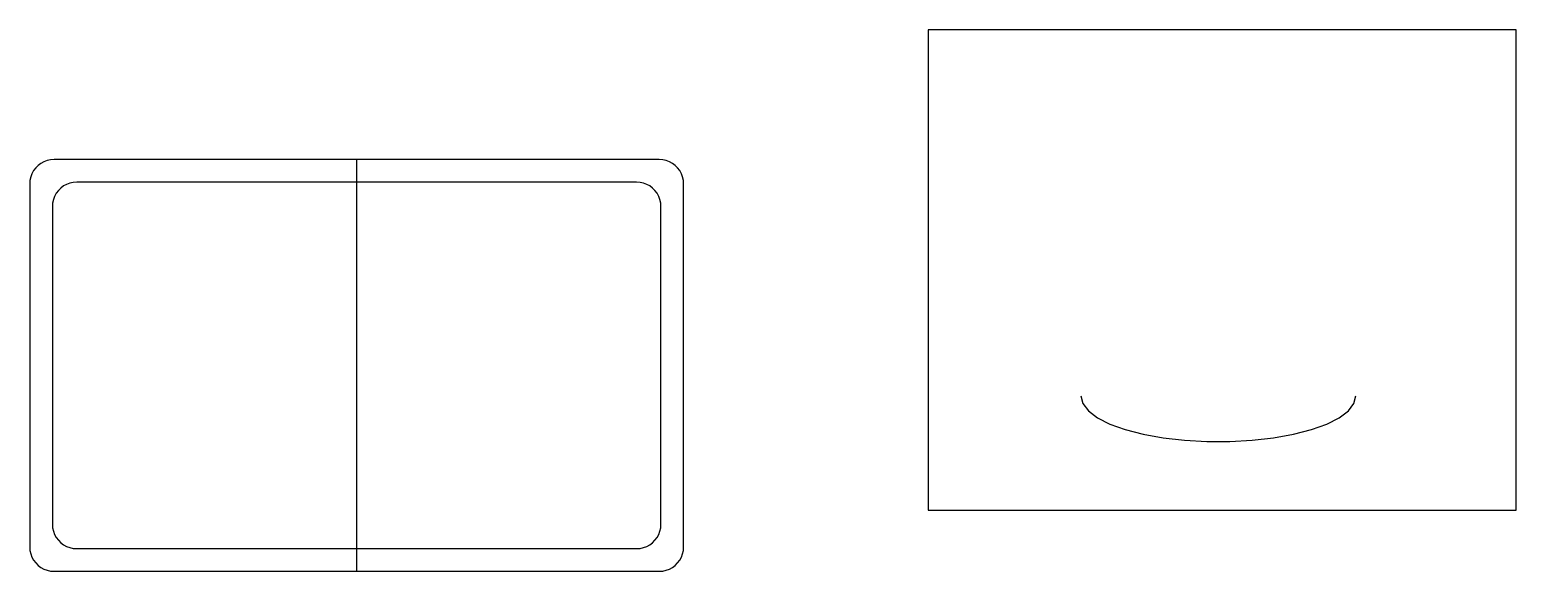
# Model space of a CAD drawing. Header units: millimetres. Extents: x 48 to 243, y 67 to 138.
import ezdxf

# ---------------------------------------------------------------- set-up
doc = ezdxf.new("R2010")
doc.units = ezdxf.units.MM
for name, color, linetype in [('ARTWORK_PRINT', 5, 'Continuous'), ('CENTER_REFERENCE', 8, 'Continuous'), ('PRODUCT_REFERENCE', 8, 'Continuous'), ('SAFE_REFERENCE', 8, 'Continuous')]:
    doc.layers.add(name, color=color, linetype=linetype)

msp = doc.modelspace()

# ---------------------------------------------------------------- linework, layer by layer
at = {"layer": 'ARTWORK_PRINT'}
msp.add_lwpolyline([(130.42, 67), (130.87, 67.03), (131.32, 67.13), (131.74, 67.29), (132.14, 67.5), (132.5, 67.78), (132.82, 68.1), (133.1, 68.46), (133.31, 68.86), (133.47, 69.28), (133.57, 69.73), (133.6, 70.18), (133.6, 117.8), (133.57, 118.25), (133.47, 118.7), (133.31, 119.12), (133.1, 119.52), (132.82, 119.88), (132.5, 120.2), (132.14, 120.48), (131.74, 120.69), (131.32, 120.85), (130.87, 120.95), (130.42, 120.98), (51.18, 120.98), (50.73, 120.95), (50.28, 120.85), (49.86, 120.69), (49.46, 120.48), (49.1, 120.2), (48.78, 119.88), (48.5, 119.52), (48.29, 119.12), (48.13, 118.7), (48.03, 118.25), (48, 117.8), (48, 70.18), (48.03, 69.73), (48.13, 69.28), (48.29, 68.86), (48.5, 68.46), (48.78, 68.1), (49.1, 67.78), (49.46, 67.5), (49.86, 67.29), (50.28, 67.13), (50.73, 67.03), (51.18, 67)], close=True, dxfattribs=at)
at = {"layer": 'CENTER_REFERENCE'}
msp.add_lwpolyline([(90.8, 67), (90.8, 120.98)], dxfattribs=at)
at = {"layer": 'PRODUCT_REFERENCE'}
msp.add_lwpolyline([(165.6, 75), (242.6, 75), (242.6, 138), (165.6, 138)], close=True, dxfattribs=at)
msp.add_lwpolyline([(185.6, 90), (185.85, 89.01), (186.58, 88.05), (187.77, 87.14), (189.4, 86.31), (191.41, 85.59), (193.75, 84.98), (196.37, 84.51), (199.18, 84.18), (202.11, 84.02), (205.09, 84.02), (208.02, 84.18), (210.83, 84.51), (213.45, 84.98), (215.79, 85.59), (217.8, 86.31), (219.43, 87.14), (220.62, 88.05), (221.35, 89.01), (221.6, 90)], dxfattribs=at)
at = {"layer": 'SAFE_REFERENCE'}
msp.add_lwpolyline([(127.45, 69.97), (127.9, 70), (128.35, 70.1), (128.77, 70.26), (129.17, 70.47), (129.53, 70.75), (129.85, 71.07), (130.13, 71.43), (130.34, 71.83), (130.5, 72.25), (130.6, 72.7), (130.63, 73.15), (130.63, 114.83), (130.6, 115.28), (130.5, 115.73), (130.34, 116.15), (130.13, 116.55), (129.85, 116.91), (129.53, 117.23), (129.17, 117.51), (128.77, 117.72), (128.35, 117.88), (127.9, 117.98), (127.45, 118.01), (54.15, 118.01), (53.7, 117.98), (53.25, 117.88), (52.83, 117.72), (52.43, 117.51), (52.07, 117.23), (51.75, 116.91), (51.47, 116.55), (51.26, 116.15), (51.1, 115.73), (51, 115.28), (50.97, 114.83), (50.97, 73.15), (51, 72.7), (51.1, 72.25), (51.26, 71.83), (51.47, 71.43), (51.75, 71.07), (52.07, 70.75), (52.43, 70.47), (52.83, 70.26), (53.25, 70.1), (53.7, 70), (54.15, 69.97)], close=True, dxfattribs=at)

doc.saveas('drawing.dxf')
